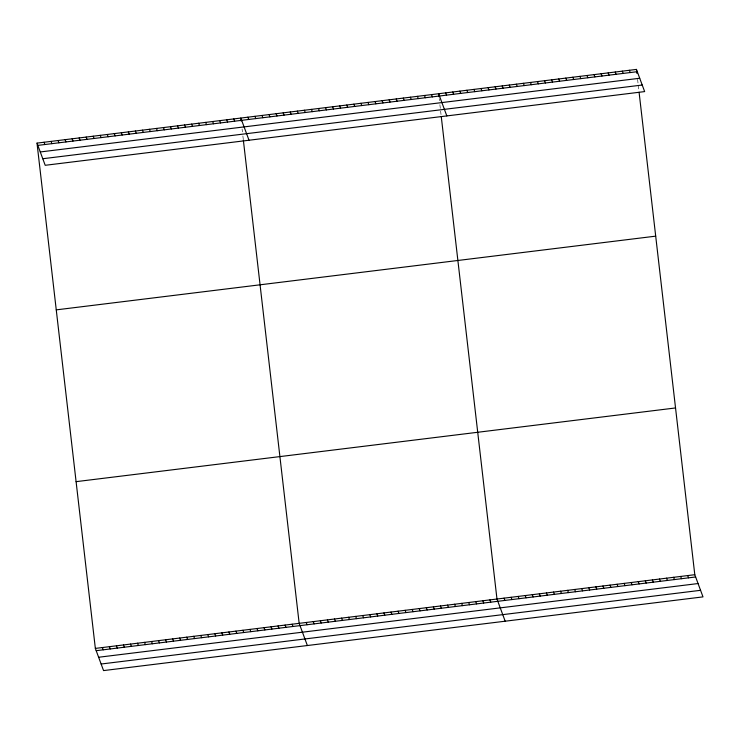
<?xml version="1.0" encoding="UTF-8"?>
<svg xmlns="http://www.w3.org/2000/svg" width="740" height="740" viewBox="0 0 740 740"><rect width="100%" height="100%" fill="white"/><g stroke="black" fill="none" stroke-linecap="round" stroke-linejoin="round"><path stroke-width="0.56" stroke-dasharray="3.7 2.78" d="M637.593 79.337L638.047 83.306M638.278 85.294L638.851 90.252M439.199 98.698L439.43 100.686M439.893 104.654L441.031 114.58M242.072 128.973L242.415 131.951M242.877 135.919L243.22 138.898"/><path stroke-width="1.11" d="M37 143.116L636.446 69.412L644.651 91.594L45.205 165.297L37 143.116L95.349 648.407L103.554 670.588L703 596.884L694.795 574.702L639.082 92.241M37.842 145.392L637.288 71.688M40.275 151.959L639.721 78.255M42.772 158.73L642.218 85.026M56.259 309.866L655.705 236.153M76.091 481.657L675.537 407.953M95.349 648.407L694.795 574.702M96.191 650.682L695.637 576.978M98.624 657.25L698.07 583.546M101.121 664.021L700.567 590.317M629.379 70.282L630.221 72.557M622.312 71.151L623.154 73.417M615.255 72.02L616.087 74.287M608.188 72.89L609.029 75.156M601.12 73.75L601.962 76.026M594.054 74.62L594.895 76.895M586.987 75.489L587.828 77.765M579.929 76.359L580.771 78.634M572.862 77.228L573.704 79.504M565.795 78.098L566.637 80.373M558.728 78.967L559.57 81.243M551.67 79.837L552.512 82.112M544.603 80.706L545.445 82.982M537.536 81.576L538.378 83.842M530.469 82.445L531.311 84.712M523.411 83.306L524.244 85.581M516.344 84.175L517.186 86.451M509.277 85.044L510.119 87.32M687.728 575.572L688.57 577.838M502.21 85.914L503.052 88.19M680.661 576.442L681.503 578.708M495.143 86.784L495.985 89.059M673.604 577.302L674.445 579.577M488.085 87.653L488.927 89.928M666.537 578.171L667.378 580.447M481.019 88.523L481.86 90.798M659.47 579.041L660.311 581.316M473.952 89.392L474.793 91.668M652.403 579.91L653.244 582.186M466.885 90.261L467.726 92.537M645.345 580.78L646.177 583.055M459.827 91.131L460.659 93.397M638.278 581.649L639.12 583.925M452.76 92.001L453.602 94.267M631.211 582.519L632.053 584.794M445.693 92.861L446.535 95.136M624.144 583.388L624.986 585.664M446.831 115.921L438.626 93.73L438.968 96.709M617.077 584.258L617.918 586.533M431.559 94.6L432.401 96.875M610.019 585.127L610.861 587.394M424.501 95.469L425.343 97.745M602.952 585.997L603.794 588.263M417.434 96.339L418.276 98.614M595.885 586.857L596.727 589.133M410.367 97.208L411.209 99.484M588.818 587.726L589.66 590.002M403.3 98.078L404.142 100.353M581.76 588.596L582.593 590.871M396.242 98.947L397.084 101.223M574.693 589.466L575.535 591.741M389.175 99.817L390.017 102.092M567.626 590.335L568.468 592.611M382.108 100.686L382.95 102.953M560.559 591.205L561.401 593.48M375.041 101.556L375.883 103.822M553.492 592.074L554.334 594.35M367.983 102.425L368.816 104.692M546.435 592.943L547.276 595.219M360.917 103.285L361.758 105.561M539.368 593.813L540.209 596.088M353.85 104.155L354.691 106.431M532.301 594.683L533.142 596.949M346.782 105.025L347.624 107.3M525.234 595.552L526.075 597.818M339.716 105.894L340.557 108.169M518.176 596.422L519.018 598.688M332.658 106.764L333.5 109.039M511.109 597.282L511.951 599.557M325.591 107.633L326.433 109.909M504.042 598.151L504.884 600.427M318.524 108.502L319.365 110.778M505.18 621.202L496.975 599.021L441.262 116.559M311.457 109.372L312.299 111.648M489.917 599.89L490.75 602.166M304.399 110.242L305.241 112.517M482.85 600.76L483.692 603.035M297.332 111.111L298.174 113.377M475.783 601.629L476.625 603.905M290.265 111.981L291.107 114.247M468.716 602.499L469.558 604.774M283.198 112.841L284.04 115.116M461.649 603.368L462.491 605.644M276.14 113.71L276.973 115.986M454.591 604.238L455.433 606.513M269.073 114.58L269.915 116.855M447.524 605.107L448.366 607.374M262.006 115.449L262.848 117.725M440.457 605.977L441.299 608.243M254.939 116.319L255.781 118.594M433.39 606.837L434.232 609.113M247.872 117.188L248.714 119.464M426.332 607.707L427.165 609.982M249.019 140.239L240.814 118.058L241.157 121.036M419.266 608.576L420.107 610.851M233.785 118.918L234.626 121.194M412.199 609.446L413.04 611.721M226.755 119.788L227.596 122.063M405.132 610.315L405.973 612.591M219.725 120.648L220.566 122.923M398.065 611.185L398.906 613.46M212.704 121.517L213.536 123.784M391.007 612.054L391.849 614.33M205.674 122.378L206.516 124.653M383.94 612.923L384.782 615.199M198.644 123.238L199.486 125.513M376.873 613.793L377.714 616.068M191.614 124.107L192.456 126.383M369.806 614.663L370.647 616.929M184.584 124.968L185.426 127.243M362.748 615.532L363.59 617.798M177.563 125.837L178.405 128.103M355.681 616.392L356.523 618.668M170.533 126.697L171.375 128.973M348.614 617.262L349.456 619.537M163.503 127.567L164.345 129.833M341.547 618.131L342.389 620.407M156.473 128.427L157.315 130.703M334.489 619.001L335.322 621.276M149.452 129.287L150.285 131.563M327.422 619.87L328.264 622.146M142.422 130.157L143.264 132.432M320.355 620.74L321.197 623.015M135.392 131.017L136.234 133.292M313.288 621.609L314.13 623.885M128.362 131.887L129.204 134.153M306.221 622.479L307.063 624.754M121.332 132.747L122.174 135.022M307.368 645.53L299.164 623.348L243.331 139.897M114.312 133.616L115.153 135.883M292.134 624.209L292.975 626.484M107.282 134.477L108.123 136.752M285.104 625.078L285.945 627.344M100.252 135.337L101.093 137.612M278.074 625.938L278.915 628.214M93.222 136.206L94.063 138.482M271.053 626.798L271.885 629.074M86.192 137.067L87.033 139.342M264.023 627.668L264.864 629.943M79.171 137.936L80.013 140.202M256.993 628.528L257.835 630.804M72.141 138.796L72.983 141.072M249.963 629.398L250.804 631.673M65.111 139.656L65.953 141.932M242.933 630.258L243.775 632.534M58.081 140.526L58.923 142.802M235.912 631.127L236.754 633.394M51.06 141.386L51.893 143.662M228.882 631.988L229.724 634.263M44.03 142.256L44.872 144.522M221.852 632.848L222.694 635.124M214.822 633.718L215.664 635.993M207.801 634.578L208.634 636.853M200.771 635.447L201.613 637.713M193.741 636.308L194.583 638.583M186.711 637.177L187.553 639.443M179.681 638.037L180.523 640.313M172.661 638.898L173.502 641.173M165.631 639.767L166.472 642.043M158.601 640.627L159.442 642.903M151.571 641.497L152.412 643.763M144.541 642.357L145.382 644.633M137.52 643.217L138.362 645.493M130.49 644.087L131.332 646.362M123.46 644.947L124.302 647.223M116.43 645.817L117.272 648.092M109.409 646.677L110.251 648.952M102.379 647.546L103.221 649.812M636.446 69.412L636.899 73.38"/></g></svg>
